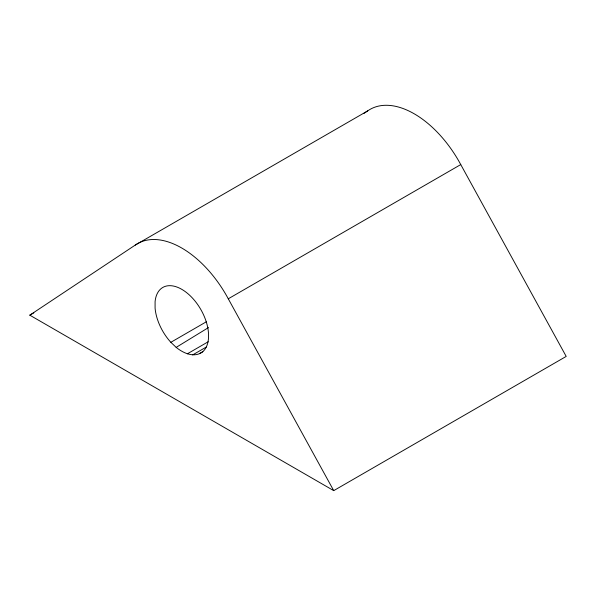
<?xml version="1.0" encoding="UTF-8"?>
<svg xmlns="http://www.w3.org/2000/svg" width="596" height="596" viewBox="0 0 596 596"><rect width="100%" height="100%" fill="white"/><g stroke="black" fill="none" stroke-linecap="round" stroke-linejoin="round"><path stroke-width="0.89" d="M29.8 315.165L135.247 245.09L367.725 110.871A88.513 51.107 60 0 1 460.753 164.578L566.2 356.415L333.723 490.635L29.8 315.165L33.823 312.848M363.851 113.449L367.725 110.871M176.185 347.379C183.061 352.966 193.313 357.831 201.694 352.541A37.935 21.903 60 0 0 208.436 338.945L208.436 332.471A37.935 21.903 60 0 0 181.765 289.328A37.935 21.903 60 0 0 155.087 301.665L155.087 308.139A37.935 21.903 60 0 0 170.851 342.305L176.185 347.379L208.481 327.577M135.247 245.09A88.513 51.107 60 0 1 228.275 298.797L460.753 164.578M170.851 342.305L206.276 321.818M187.338 353.823L208.198 341.776M199.615 353.502L202.826 351.647M192.672 354.903L206.276 347.066M228.275 298.797L333.723 490.635"/></g></svg>
